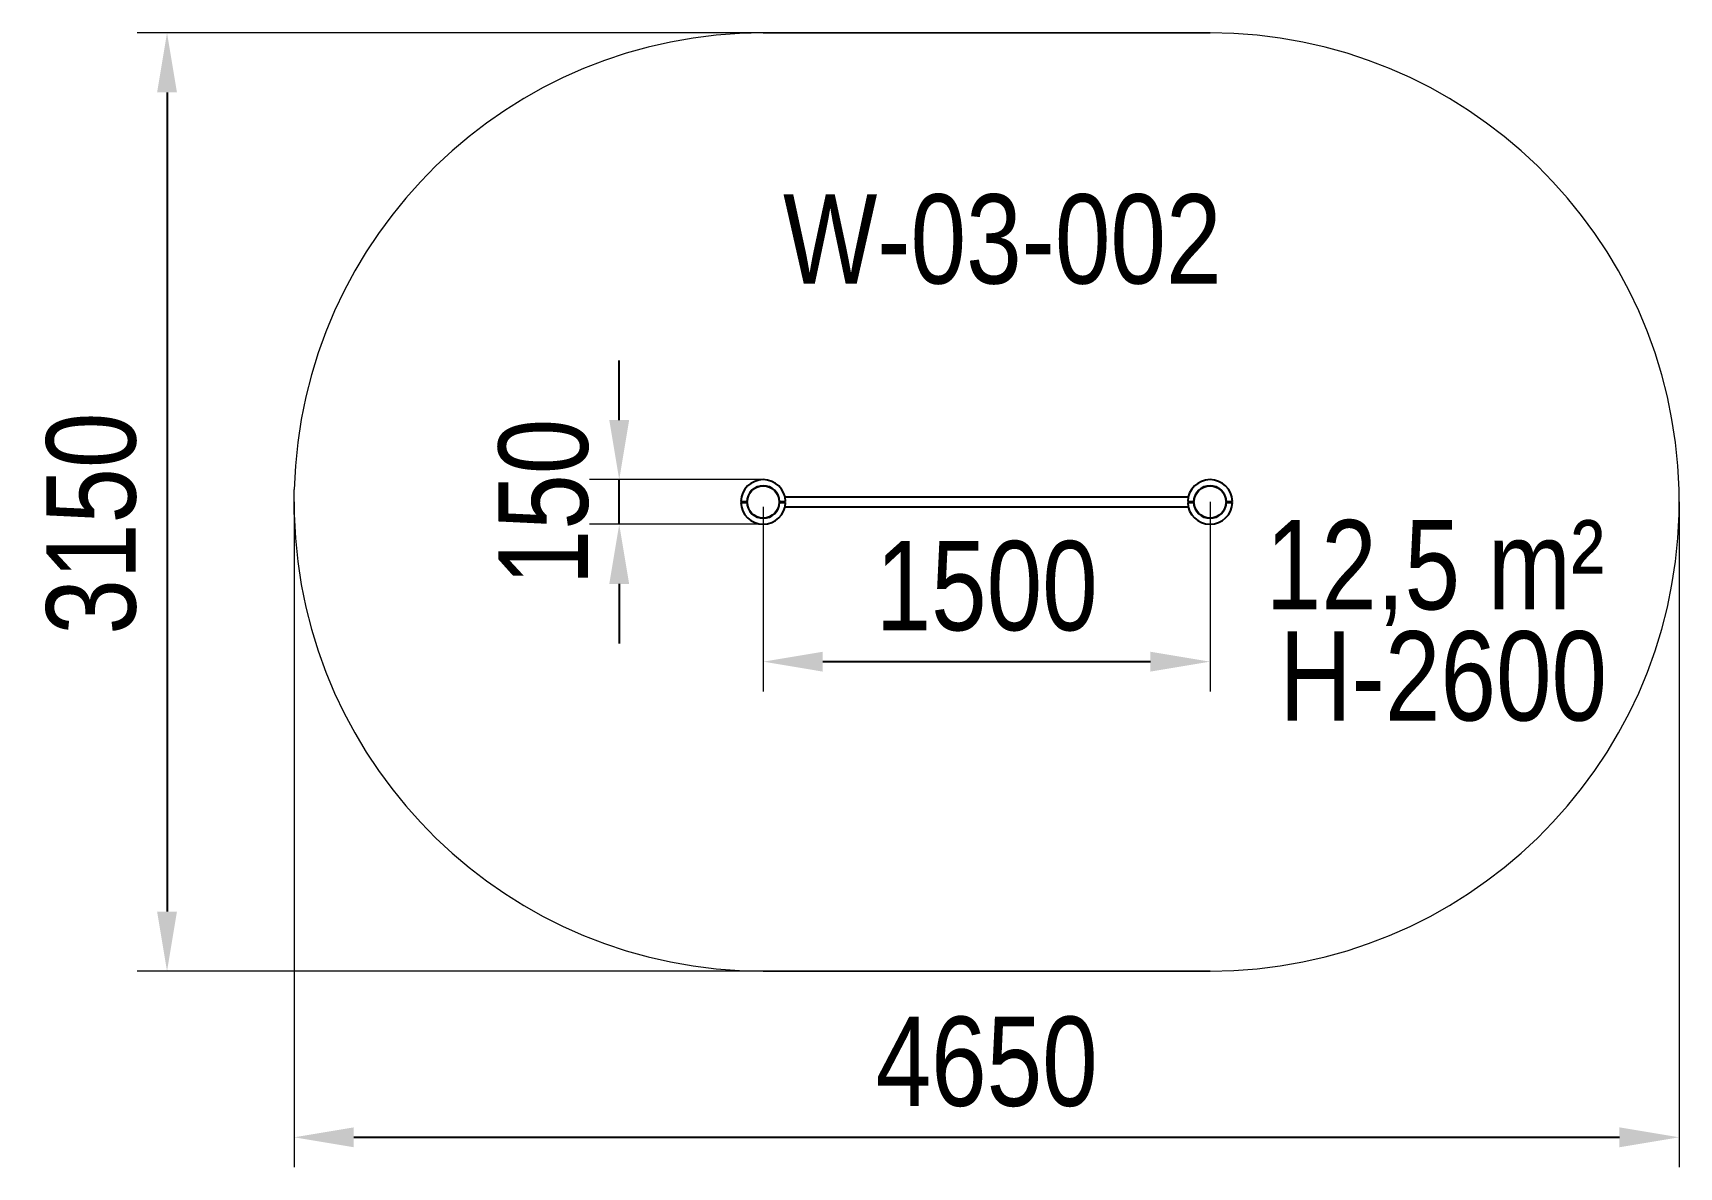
# Model space of a CAD drawing. Header units: millimetres. Extents: x -3111 to 2415, y -2030 to 1779.
import ezdxf

# ---------------------------------------------------------------- set-up
doc = ezdxf.new("R2010")
doc.units = ezdxf.units.MM
for name, color, linetype in [('DIKOM_АРТИКУЛ', 7, 'Continuous'), ('DIKOM_ЗОНА', 80, 'Continuous'), ('DIKOM_ОБЪЕКТ', 7, 'Continuous'), ('DIKOM_РАЗМЕР_ЗОНА', 7, 'Continuous'), ('DIKOM_РАЗМЕР_ОБЪЕКТА', 7, 'Continuous')]:
    doc.layers.add(name, color=color, linetype=linetype)
doc.styles.add('style1', font='arial.ttf', dxfattribs={"width": 0.8})
doc.dimstyles.new('1-50', dxfattribs={"dimtxt": 300, "dimasz": 200, "dimexe": 100, "dimexo": 0, "dimgap": 100, "dimtad": 1, "dimdec": 0, "dimtxsty": 'style1', "dimcen": 0, "dimclrd": 7, "dimclre": 7, "dimadec": 1, "dimazin": 2, "dimtfac": 1, "dimtdec": 0, "dimtmove": 0, "dimatfit": 3, "dimfxl": 0, "dimlwd": 25, "dimlwe": 18, "dimarcsym": 0})

# ---------------------------------------------------------------- blocks, each defined once
blk = doc.blocks.new('*D0')
at = {"layer": 'Defpoints', "color": 0, "transparency": 16777216}
for p in [(-659.5, 187.5), (840.5, 203.5), (840.5, -332.6)]:
    blk.add_point(p, dxfattribs=at)
at = {"layer": 'DIKOM_РАЗМЕР_ОБЪЕКТА', "color": 7, "lineweight": 18, "transparency": 16777216}
for p, q in [((-659.5, 187.5), (-659.5, -432.6)), ((840.5, 203.5), (840.5, -432.6))]:
    blk.add_line(p, q, dxfattribs=at)
at = {"layer": 'DIKOM_РАЗМЕР_ОБЪЕКТА', "color": 7, "lineweight": 25, "transparency": 16777216}
blk.add_line((-459.5, -332.6), (640.5, -332.6), dxfattribs=at)
at = {"layer": 'DIKOM_РАЗМЕР_ОБЪЕКТА', "color": 7, "transparency": 16777216}
for points in [[(-459.5, -299.3), (-459.5, -366), (-659.5, -332.6)], [(640.5, -299.3), (640.5, -366), (840.5, -332.6)]]:
    blk.add_solid(points, dxfattribs=at)
at = {"layer": 'DIKOM_РАЗМЕР_ОБЪЕКТА', "color": 0, "transparency": 16777216, "insert": (90.5, -79.5), "char_height": 300, "attachment_point": 5, "style": 'style1'}
blk.add_mtext('1500', dxfattribs=at)
blk = doc.blocks.new('*D1')
at = {"layer": 'Defpoints', "color": 0, "transparency": 16777216}
for p in [(840.5, 1778.5), (-2660.9, -1371.5), (840.5, -1371.5)]:
    blk.add_point(p, dxfattribs=at)
at = {"layer": 'DIKOM_РАЗМЕР_ЗОНА', "color": 7, "lineweight": 18, "transparency": 16777216}
for p, q in [((840.5, 1778.5), (-2760.9, 1778.5)), ((840.5, -1371.5), (-2760.9, -1371.5))]:
    blk.add_line(p, q, dxfattribs=at)
at = {"layer": 'DIKOM_РАЗМЕР_ЗОНА', "color": 7, "lineweight": 25, "transparency": 16777216}
blk.add_line((-2660.9, 1578.5), (-2660.9, -1171.5), dxfattribs=at)
at = {"layer": 'DIKOM_РАЗМЕР_ЗОНА', "color": 7, "transparency": 16777216}
for points in [[(-2694.3, 1578.5), (-2627.6, 1578.5), (-2660.9, 1778.5)], [(-2694.3, -1171.5), (-2627.6, -1171.5), (-2660.9, -1371.5)]]:
    blk.add_solid(points, dxfattribs=at)
at = {"layer": 'DIKOM_РАЗМЕР_ЗОНА', "color": 0, "transparency": 16777216, "insert": (-2914.2, 130.9), "char_height": 300, "attachment_point": 5, "rotation": 90, "style": 'style1'}
blk.add_mtext('3150', dxfattribs=at)
blk = doc.blocks.new('*D2')
at = {"layer": 'Defpoints', "color": 0, "transparency": 16777216}
for p in [(-2233.9, 203.5), (2414.9, 203.5), (2414.9, -1929.6)]:
    blk.add_point(p, dxfattribs=at)
at = {"layer": 'DIKOM_РАЗМЕР_ЗОНА', "color": 7, "lineweight": 18, "transparency": 16777216}
for p, q in [((-2233.9, 203.5), (-2233.9, -2029.6)), ((2414.9, 203.5), (2414.9, -2029.6))]:
    blk.add_line(p, q, dxfattribs=at)
at = {"layer": 'DIKOM_РАЗМЕР_ЗОНА', "color": 7, "lineweight": 25, "transparency": 16777216}
blk.add_line((-2033.9, -1929.6), (2214.9, -1929.6), dxfattribs=at)
at = {"layer": 'DIKOM_РАЗМЕР_ЗОНА', "color": 7, "transparency": 16777216}
for points in [[(-2033.9, -1896.3), (-2033.9, -1963), (-2233.9, -1929.6)], [(2214.9, -1896.3), (2214.9, -1963), (2414.9, -1929.6)]]:
    blk.add_solid(points, dxfattribs=at)
at = {"layer": 'DIKOM_РАЗМЕР_ЗОНА', "color": 0, "transparency": 16777216, "insert": (90.5, -1676.5), "char_height": 300, "attachment_point": 5, "style": 'style1'}
blk.add_mtext('4650', dxfattribs=at)
blk = doc.blocks.new('*D3')
at = {"layer": 'Defpoints', "color": 0, "transparency": 16777216}
for p in [(-1142.9, 278.5), (-659.5, 278.5), (-659.5, 128.5)]:
    blk.add_point(p, dxfattribs=at)
at = {"layer": 'DIKOM_РАЗМЕР_ОБЪЕКТА', "color": 7, "lineweight": 25, "transparency": 16777216}
for p, q in [((-1142.9, 478.5), (-1142.9, 678.5)), ((-1142.9, 128.5), (-1142.9, 278.5)), ((-1142.9, -71.5), (-1142.9, -271.5))]:
    blk.add_line(p, q, dxfattribs=at)
at = {"layer": 'DIKOM_РАЗМЕР_ОБЪЕКТА', "color": 7, "lineweight": 18, "transparency": 16777216}
for p, q in [((-659.5, 278.5), (-1242.9, 278.5)), ((-659.5, 128.5), (-1242.9, 128.5))]:
    blk.add_line(p, q, dxfattribs=at)
at = {"layer": 'DIKOM_РАЗМЕР_ОБЪЕКТА', "color": 7, "transparency": 16777216}
for points in [[(-1176.3, 478.5), (-1109.6, 478.5), (-1142.9, 278.5)], [(-1176.3, -71.5), (-1109.6, -71.5), (-1142.9, 128.5)]]:
    blk.add_solid(points, dxfattribs=at)
at = {"layer": 'DIKOM_РАЗМЕР_ОБЪЕКТА', "color": 0, "transparency": 16777216, "insert": (-1396.1, 203.5), "char_height": 300, "attachment_point": 5, "rotation": 90, "style": 'style1'}
blk.add_mtext('150', dxfattribs=at)

msp = doc.modelspace()

# ---------------------------------------------------------------- linework, layer by layer
at = {"layer": 'DIKOM_ЗОНА', "color": 3, "lineweight": 15}
for p, q in [((-659.5, 1778.5), (840.5, 1778.5)), ((-2233.9, 161.5), (-2233.9, 245.5)), ((2414.9, 161.5), (2414.9, 245.5)), ((-659.5, -1371.5), (840.5, -1371.5))]:
    msp.add_line(p, q, dxfattribs=at)
for centre, start, end in [((-659.5, 203.5), 90, 178.4719), ((840.5, 203.5), 1.5281, 90), ((-659.5, 203.5), 181.5281, 270), ((840.5, 203.5), 270, 358.4719)]:
    msp.add_arc(centre, 1575, start, end, dxfattribs=at)
at = {"layer": 'DIKOM_ОБЪЕКТ'}
for p, q in [((-734.5, 205.5), (-714, 205.5)), ((-734.5, 201.5), (-714, 201.5)), ((-714.5, 201.5), (-714.5, 205.5)), ((-605, 205.5), (-584.5, 205.5)), ((-605, 201.5), (-584.5, 201.5)), ((767.2, 219.5), (-586.2, 219.5)), ((-586.2, 187.5), (767.2, 187.5)), ((765.5, 205.5), (786, 205.5)), ((765.5, 201.5), (786, 201.5)), ((785.5, 201.5), (785.5, 205.5)), ((895, 205.5), (915.5, 205.5)), ((895, 201.5), (915.5, 201.5))]:
    msp.add_line(p, q, dxfattribs=at)
for centre in [(-659.5, 203.5), (840.5, 203.5)]:
    msp.add_circle(centre, 54, dxfattribs=at)
for centre, radius, start, end in [((-659.5, 203.5), 75, 1.5281, 178.4719), ((840.5, 203.5), 75, 1.5281, 178.4719), ((-659.5, 203.5), 54.5, 2.1031, 177.8969), ((840.5, 203.5), 54.5, 2.1031, 177.8969), ((-659.5, 203.5), 75, 181.5281, 358.4719), ((-659.5, 203.5), 54.5, 182.1031, 357.8969), ((840.5, 203.5), 75, 181.5281, 358.4719), ((840.5, 203.5), 54.5, 182.1031, 357.8969)]:
    msp.add_arc(centre, radius, start, end, dxfattribs=at)

# ---------------------------------------------------------------- texts
at = {"layer": 'DIKOM_АРТИКУЛ', "color": 7, "linetype": 'Continuous', "lineweight": 15, "insert": (-592.9, 1236.8), "char_height": 300, "width": 2314.7, "attachment_point": 1, "style": 'style1'}
msp.add_mtext('W-03-002', dxfattribs=at)
at = {"layer": 'DIKOM_РАЗМЕР_ОБЪЕКТА', "char_height": 300, "width": 2314.7, "attachment_point": 1, "style": 'style1'}
for s, insert in [('12,5 m²', (1027.3, 142.9)), ('H-2600', (1073.7, -230.3))]:
    msp.add_mtext(s, dxfattribs=dict(at, insert=insert))

# ---------------------------------------------------------------- dimensions: what is measured, and where the dimension line sits
at = {"layer": 'DIKOM_РАЗМЕР_ЗОНА'}
dim = msp.add_linear_dim(base=(-2660.9, -1371.5), p1=(840.5, 1778.5), p2=(840.5, -1371.5), angle=90, dimstyle='1-50', dxfattribs=at)
dim.commit()
dim.dimension.update_dxf_attribs({"geometry": '*D1', "text_midpoint": (-2660.9, 130.9), "dimtype": 160})
dim = msp.add_linear_dim(base=(2414.9, -1929.6), p1=(-2233.9, 203.5), p2=(2414.9, 203.5), text='4650', dimstyle='1-50', dxfattribs=at)
dim.commit()
dim.dimension.update_dxf_attribs({"geometry": '*D2', "text_midpoint": (90.5, -1929.6), "dimtype": 160})
at = {"layer": 'DIKOM_РАЗМЕР_ОБЪЕКТА'}
dim = msp.add_linear_dim(base=(-1142.9, 278.5), p1=(-659.5, 128.5), p2=(-659.5, 278.5), angle=90, dimstyle='1-50', dxfattribs=at)
dim.commit()
dim.dimension.update_dxf_attribs({"geometry": '*D3', "text_midpoint": (-1142.9, 203.5), "dimtype": 160})
dim = msp.add_linear_dim(base=(840.5, -332.6), p1=(-659.5, 187.5), p2=(840.5, 203.5), dimstyle='1-50', dxfattribs=at)
dim.commit()
dim.dimension.update_dxf_attribs({"geometry": '*D0', "text_midpoint": (90.5, -332.6), "dimtype": 160})

doc.saveas('drawing.dxf')
